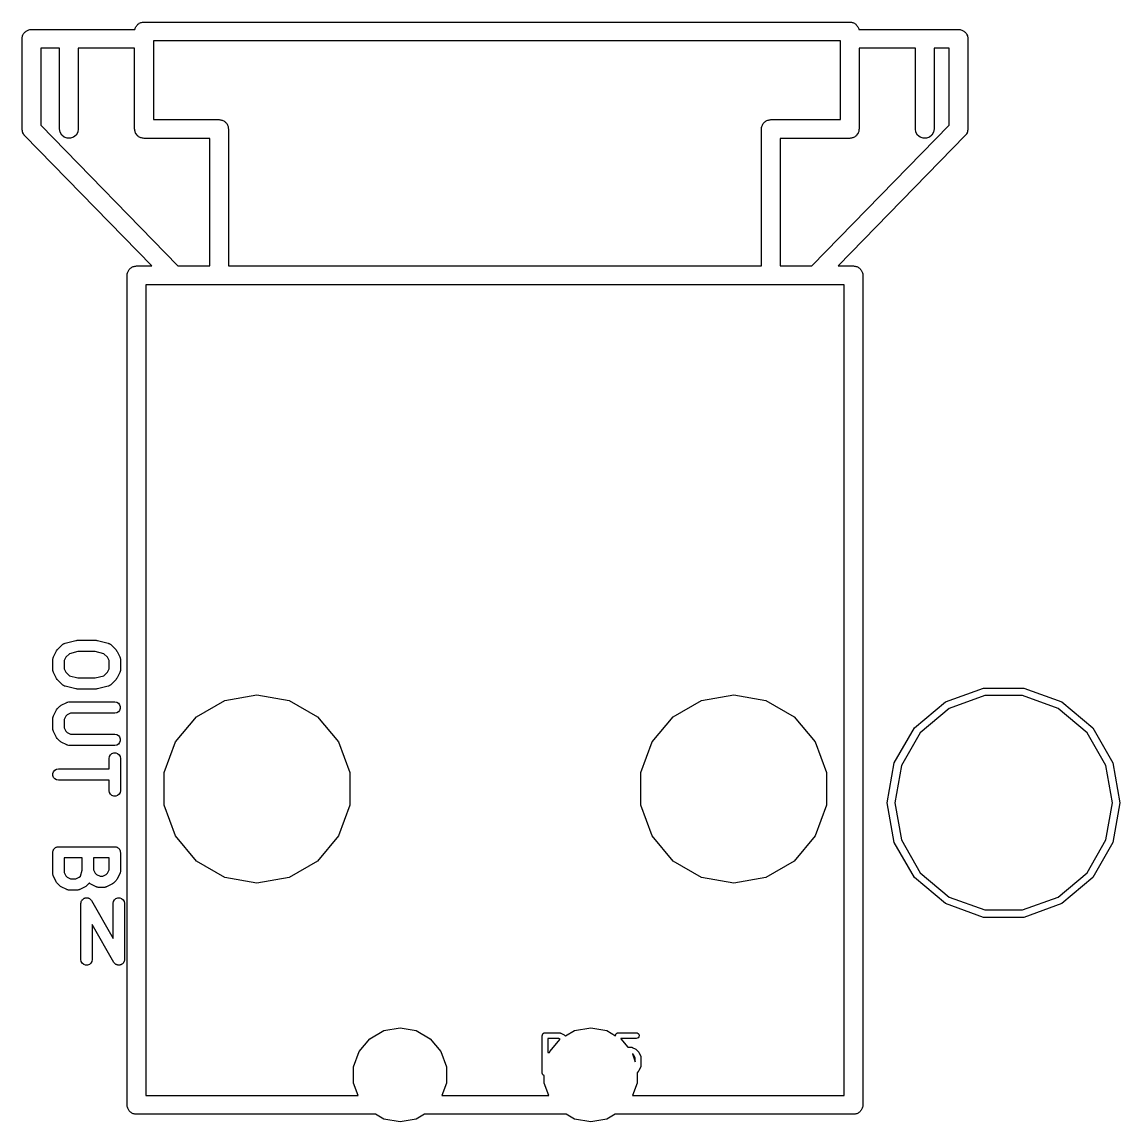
# Model space of a CAD drawing. Extents: x 0 to 76, y -93 to 16.
# Drawn here: x 46.85 to 76.1, y -13.5 to 15.8 of the extents above; entities that cross this region are included whole.
import ezdxf

# ---------------------------------------------------------------- set-up
doc = ezdxf.new("R2010")
doc.units = 0
doc.header["$MEASUREMENT"] = 0
doc.layers.add('BLACK', color=7, linetype='CONTINUOUS')

msp = doc.modelspace()

# ---------------------------------------------------------------- linework, layer by layer
at = {"layer": 'Black'}
for p, q in [((46.9252, 15.5248), (46.9393, 15.5415)), ((46.9393, 15.5415), (46.9582, 15.5524)), ((46.9582, 15.5524), (46.975, 15.5665)), ((46.975, 15.5665), (46.9956, 15.574)), ((46.9956, 15.574), (47.0145, 15.5849)), ((47.0145, 15.5849), (47.036, 15.5887)), ((47.036, 15.5887), (47.0566, 15.5962)), ((47.0566, 15.5962), (47.0785, 15.5962)), ((47.0785, 15.5962), (47.1, 15.6)), ((47.1, 15.6), (49.8562, 15.6)), ((49.8562, 15.6), (49.8613, 15.614)), ((49.8613, 15.614), (49.8651, 15.6355)), ((49.8651, 15.6355), (49.876, 15.6544)), ((49.876, 15.6544), (49.8835, 15.675)), ((49.8835, 15.675), (49.8976, 15.6918)), ((49.8976, 15.6918), (49.9085, 15.7107)), ((49.9085, 15.7107), (49.9252, 15.7248)), ((49.9252, 15.7248), (49.9393, 15.7415)), ((49.9393, 15.7415), (49.9582, 15.7524)), ((49.9582, 15.7524), (49.975, 15.7665)), ((49.975, 15.7665), (49.9956, 15.774)), ((49.9956, 15.774), (50.0145, 15.7849)), ((50.0145, 15.7849), (50.036, 15.7887)), ((50.036, 15.7887), (50.0566, 15.7962)), ((50.0566, 15.7962), (50.0785, 15.7962)), ((50.0785, 15.7962), (50.1, 15.8)), ((50.1, 15.8), (68.9, 15.8)), ((68.9, 15.8), (68.9215, 15.7962)), ((68.9215, 15.7962), (68.9434, 15.7962)), ((68.9434, 15.7962), (68.964, 15.7887)), ((68.964, 15.7887), (68.9855, 15.7849)), ((68.9855, 15.7849), (69.0044, 15.774)), ((69.0044, 15.774), (69.025, 15.7665)), ((69.025, 15.7665), (69.0418, 15.7524)), ((69.0418, 15.7524), (69.0607, 15.7415)), ((69.0607, 15.7415), (69.0748, 15.7248)), ((69.0748, 15.7248), (69.0915, 15.7107)), ((69.0915, 15.7107), (69.1024, 15.6918)), ((69.1024, 15.6918), (69.1165, 15.675)), ((69.1165, 15.675), (69.124, 15.6544)), ((69.124, 15.6544), (69.1349, 15.6355)), ((69.1349, 15.6355), (69.1387, 15.614)), ((69.1387, 15.614), (69.1438, 15.6)), ((69.1438, 15.6), (71.8, 15.6)), ((71.8, 15.6), (71.8215, 15.5962)), ((71.8215, 15.5962), (71.8434, 15.5962)), ((71.8434, 15.5962), (71.864, 15.5887)), ((71.864, 15.5887), (71.8855, 15.5849)), ((71.8855, 15.5849), (71.9044, 15.574)), ((71.9044, 15.574), (71.925, 15.5665)), ((71.925, 15.5665), (71.9418, 15.5524)), ((71.9418, 15.5524), (71.9607, 15.5415)), ((71.9607, 15.5415), (71.9748, 15.5248)), ((46.85, 15.35), (46.8538, 15.3715)), ((46.85, 12.95), (46.85, 15.35)), ((46.8538, 15.3934), (46.8613, 15.414)), ((46.8538, 15.3715), (46.8538, 15.3934)), ((46.8613, 15.414), (46.8651, 15.4355)), ((46.8651, 15.4355), (46.876, 15.4544)), ((46.876, 15.4544), (46.8835, 15.475)), ((46.8835, 15.475), (46.8976, 15.4918)), ((46.8976, 15.4918), (46.9085, 15.5107)), ((46.9085, 15.5107), (46.9252, 15.5248)), ((50.35, 15.3), (50.35, 13.2)), ((68.65, 15.3), (50.35, 15.3)), ((68.65, 13.2), (68.65, 15.3)), ((71.9748, 15.5248), (71.9915, 15.5107)), ((71.9915, 15.5107), (72.0024, 15.4918)), ((72.0024, 15.4918), (72.0165, 15.475)), ((72.0165, 15.475), (72.024, 15.4544)), ((72.024, 15.4544), (72.0349, 15.4355)), ((72.0349, 15.4355), (72.0387, 15.414)), ((72.0387, 15.414), (72.0462, 15.3934)), ((72.0462, 15.3934), (72.0462, 15.3715)), ((72.0462, 15.3715), (72.05, 15.35)), ((72.05, 15.35), (72.05, 12.95)), ((47.85, 15.1), (47.35, 15.1)), ((47.35, 15.1), (47.35, 13.0517)), ((47.85, 12.95), (47.85, 15.1)), ((48.35, 15.1), (48.35, 12.95)), ((49.85, 15.1), (48.35, 15.1)), ((49.85, 12.95), (49.85, 15.1)), ((70.65, 15.1), (69.15, 15.1)), ((69.15, 15.1), (69.15, 12.95)), ((70.65, 12.95), (70.65, 15.1)), ((71.15, 15.1), (71.15, 12.95)), ((71.55, 15.1), (71.15, 15.1)), ((71.55, 13.0517), (71.55, 15.1)), ((50.35, 13.2), (52.1, 13.2)), ((52.1, 13.2), (52.1215, 13.1962)), ((52.1215, 13.1962), (52.1434, 13.1962)), ((52.1434, 13.1962), (52.164, 13.1887)), ((52.164, 13.1887), (52.1855, 13.1849)), ((66.7145, 13.1849), (66.736, 13.1887)), ((66.736, 13.1887), (66.7566, 13.1962)), ((66.7566, 13.1962), (66.7785, 13.1962)), ((66.7785, 13.1962), (66.8, 13.2)), ((66.8, 13.2), (68.65, 13.2)), ((46.8516, 12.9408), (46.85, 12.95)), ((46.8507, 12.9314), (46.8516, 12.9408)), ((46.8591, 12.8982), (46.8507, 12.9314)), ((46.8651, 12.8645), (46.8591, 12.8982)), ((47.35, 13.0517), (51.0055, 9.3)), ((47.8651, 12.8645), (47.85, 12.95)), ((48.35, 12.95), (48.3349, 12.8645)), ((49.8538, 12.9285), (49.85, 12.95)), ((49.8538, 12.9066), (49.8538, 12.9285)), ((49.8613, 12.886), (49.8538, 12.9066)), ((52.1855, 13.1849), (52.2044, 13.174)), ((52.2044, 13.174), (52.225, 13.1665)), ((52.225, 13.1665), (52.2418, 13.1524)), ((52.2418, 13.1524), (52.2607, 13.1415)), ((52.2607, 13.1415), (52.2748, 13.1248)), ((52.2748, 13.1248), (52.2915, 13.1107)), ((52.2915, 13.1107), (52.3024, 13.0918)), ((52.3024, 13.0918), (52.3165, 13.075)), ((52.3165, 13.075), (52.324, 13.0544)), ((52.324, 13.0544), (52.3349, 13.0355)), ((52.3349, 13.0355), (52.3387, 13.014)), ((52.3387, 13.014), (52.3462, 12.9934)), ((52.3462, 12.9934), (52.3462, 12.9715)), ((52.3462, 12.9715), (52.35, 12.95)), ((52.35, 12.95), (52.35, 9.3)), ((66.55, 12.95), (66.5538, 12.9715)), ((66.55, 9.3), (66.55, 12.95)), ((66.5538, 12.9934), (66.5613, 13.014)), ((66.5538, 12.9715), (66.5538, 12.9934)), ((66.5613, 13.014), (66.5651, 13.0355)), ((66.5651, 13.0355), (66.576, 13.0544)), ((66.576, 13.0544), (66.5835, 13.075)), ((66.5835, 13.075), (66.5976, 13.0918)), ((66.5976, 13.0918), (66.6085, 13.1107)), ((66.6085, 13.1107), (66.6252, 13.1248)), ((66.6252, 13.1248), (66.6393, 13.1415)), ((66.6393, 13.1415), (66.6582, 13.1524)), ((66.6582, 13.1524), (66.675, 13.1665)), ((66.675, 13.1665), (66.6956, 13.174)), ((66.6956, 13.174), (66.7145, 13.1849)), ((67.8945, 9.3), (71.55, 13.0517)), ((69.1462, 12.9066), (69.1387, 12.886)), ((69.15, 12.95), (69.1462, 12.9285)), ((69.1462, 12.9285), (69.1462, 12.9066)), ((70.6651, 12.8645), (70.65, 12.95)), ((71.15, 12.95), (71.1349, 12.8645)), ((72.0409, 12.8982), (72.0349, 12.8645)), ((72.0493, 12.9314), (72.0409, 12.8982)), ((72.05, 12.95), (72.0484, 12.9408)), ((72.0484, 12.9408), (72.0493, 12.9314)), ((46.8698, 12.8564), (46.8651, 12.8645)), ((46.8721, 12.8473), (46.8698, 12.8564)), ((46.8914, 12.819), (46.8721, 12.8473)), ((46.9085, 12.7893), (46.8914, 12.819)), ((46.9157, 12.7833), (46.9085, 12.7893)), ((46.9209, 12.7755), (46.9157, 12.7833)), ((50.3074, 9.3), (46.9209, 12.7755)), ((47.9085, 12.7893), (47.8651, 12.8645)), ((47.975, 12.7335), (47.9085, 12.7893)), ((48.0566, 12.7038), (47.975, 12.7335)), ((48.1434, 12.7038), (48.0566, 12.7038)), ((48.225, 12.7335), (48.1434, 12.7038)), ((48.2915, 12.7893), (48.225, 12.7335)), ((48.3349, 12.8645), (48.2915, 12.7893)), ((49.8651, 12.8645), (49.8613, 12.886)), ((49.876, 12.8456), (49.8651, 12.8645)), ((49.8835, 12.825), (49.876, 12.8456)), ((49.8976, 12.8082), (49.8835, 12.825)), ((49.9085, 12.7893), (49.8976, 12.8082)), ((49.9252, 12.7752), (49.9085, 12.7893)), ((49.9393, 12.7585), (49.9252, 12.7752)), ((49.9582, 12.7476), (49.9393, 12.7585)), ((49.975, 12.7335), (49.9582, 12.7476)), ((49.9956, 12.726), (49.975, 12.7335)), ((50.0145, 12.7151), (49.9956, 12.726)), ((50.036, 12.7113), (50.0145, 12.7151)), ((50.0566, 12.7038), (50.036, 12.7113)), ((50.0785, 12.7038), (50.0566, 12.7038)), ((50.1, 12.7), (50.0785, 12.7038)), ((51.85, 12.7), (50.1, 12.7)), ((51.85, 9.3), (51.85, 12.7)), ((68.9, 12.7), (67.05, 12.7)), ((67.05, 12.7), (67.05, 9.3)), ((71.9791, 12.7755), (68.5926, 9.3)), ((68.9215, 12.7038), (68.9, 12.7)), ((68.9434, 12.7038), (68.9215, 12.7038)), ((68.964, 12.7113), (68.9434, 12.7038)), ((68.9855, 12.7151), (68.964, 12.7113)), ((69.0044, 12.726), (68.9855, 12.7151)), ((69.025, 12.7335), (69.0044, 12.726)), ((69.0418, 12.7476), (69.025, 12.7335)), ((69.0607, 12.7585), (69.0418, 12.7476)), ((69.0748, 12.7752), (69.0607, 12.7585)), ((69.0915, 12.7893), (69.0748, 12.7752)), ((69.1024, 12.8082), (69.0915, 12.7893)), ((69.1165, 12.825), (69.1024, 12.8082)), ((69.124, 12.8456), (69.1165, 12.825)), ((69.1349, 12.8645), (69.124, 12.8456)), ((69.1387, 12.886), (69.1349, 12.8645)), ((70.7085, 12.7893), (70.6651, 12.8645)), ((70.775, 12.7335), (70.7085, 12.7893)), ((70.8566, 12.7038), (70.775, 12.7335)), ((70.9434, 12.7038), (70.8566, 12.7038)), ((71.025, 12.7335), (70.9434, 12.7038)), ((71.0915, 12.7893), (71.025, 12.7335)), ((71.1349, 12.8645), (71.0915, 12.7893)), ((71.9843, 12.7833), (71.9791, 12.7755)), ((71.9915, 12.7893), (71.9843, 12.7833)), ((72.0086, 12.819), (71.9915, 12.7893)), ((72.0279, 12.8473), (72.0086, 12.819)), ((72.0302, 12.8564), (72.0279, 12.8473)), ((72.0349, 12.8645), (72.0302, 12.8564)), ((49.6538, 9.09341), (49.6613, 9.11397)), ((49.6538, 9.07154), (49.6538, 9.09341)), ((49.6613, 9.11397), (49.6651, 9.13551)), ((49.6651, 9.13551), (49.676, 9.15445)), ((49.676, 9.15445), (49.6835, 9.175)), ((49.6835, 9.175), (49.6976, 9.19175)), ((49.6976, 9.19175), (49.7085, 9.2107)), ((49.7085, 9.2107), (49.7252, 9.22476)), ((49.7252, 9.22476), (49.7393, 9.24151)), ((49.7393, 9.24151), (49.7582, 9.25245)), ((49.7582, 9.25245), (49.775, 9.26651)), ((49.775, 9.26651), (49.7956, 9.27399)), ((49.7956, 9.27399), (49.8145, 9.28492)), ((49.8145, 9.28492), (49.836, 9.28872)), ((49.836, 9.28872), (49.8566, 9.2962)), ((49.8566, 9.2962), (49.8785, 9.2962)), ((49.8785, 9.2962), (49.9, 9.3)), ((49.9, 9.3), (50.3074, 9.3)), ((51.0055, 9.3), (51.85, 9.3)), ((52.35, 9.3), (66.55, 9.3)), ((67.05, 9.3), (67.8945, 9.3)), ((68.5926, 9.3), (69, 9.3)), ((69, 9.3), (69.0215, 9.2962)), ((69.0215, 9.2962), (69.0434, 9.2962)), ((69.0434, 9.2962), (69.064, 9.28872)), ((69.064, 9.28872), (69.0855, 9.28492)), ((69.0855, 9.28492), (69.1044, 9.27399)), ((69.1044, 9.27399), (69.125, 9.26651)), ((69.125, 9.26651), (69.1418, 9.25245)), ((69.1418, 9.25245), (69.1607, 9.24151)), ((69.1607, 9.24151), (69.1748, 9.22476)), ((69.1748, 9.22476), (69.1915, 9.2107)), ((69.1915, 9.2107), (69.2024, 9.19175)), ((69.2024, 9.19175), (69.2165, 9.175)), ((69.2165, 9.175), (69.224, 9.15445)), ((69.224, 9.15445), (69.2349, 9.13551)), ((69.2349, 9.13551), (69.2387, 9.11397)), ((69.2387, 9.11397), (69.2462, 9.09341)), ((69.2462, 9.09341), (69.2462, 9.07154)), ((49.65, 9.05), (49.6538, 9.07154)), ((49.65, -13.05), (49.65, 9.05)), ((50.15, 8.8), (50.15, -12.8)), ((68.75, 8.8), (50.15, 8.8)), ((68.75, -12.8), (68.75, 8.8)), ((69.2462, 9.07154), (69.25, 9.05)), ((69.25, 9.05), (69.25, -13.05)), ((47.7868, -0.92965), (47.9296, -0.78679)), ((47.9296, -0.78679), (47.9414, -0.77855)), ((47.9414, -0.77855), (47.9518, -0.76855)), ((47.9518, -0.76855), (47.9626, -0.76372)), ((47.9626, -0.76372), (47.9723, -0.75691)), ((47.9723, -0.75691), (47.9862, -0.75319)), ((47.9862, -0.75319), (47.9993, -0.74734)), ((47.9993, -0.74734), (48.285, -0.67591)), ((48.285, -0.67591), (48.3034, -0.67461)), ((48.3034, -0.67461), (48.3214, -0.67143)), ((48.3214, -0.67143), (48.8214, -0.67143)), ((48.8214, -0.67143), (48.8395, -0.67461)), ((48.8395, -0.67461), (48.8578, -0.67591)), ((48.8578, -0.67591), (49.1435, -0.74734)), ((49.1435, -0.74734), (49.1566, -0.75319)), ((49.1566, -0.75319), (49.1705, -0.75691)), ((49.1705, -0.75691), (49.1803, -0.76372)), ((49.1803, -0.76372), (49.1911, -0.76855)), ((49.1911, -0.76855), (49.2014, -0.77855)), ((49.2014, -0.77855), (49.2132, -0.78679)), ((49.2132, -0.78679), (49.3561, -0.92965)), ((47.6714, -1.17857), (47.6729, -1.17006)), ((47.6724, -1.16142), (47.6774, -1.14457)), ((47.6729, -1.17006), (47.6724, -1.16142)), ((47.6774, -1.14457), (47.6805, -1.12727)), ((47.6805, -1.12727), (47.6848, -1.11978)), ((47.6848, -1.11978), (47.6873, -1.11149)), ((47.6873, -1.11149), (47.7587, -0.96863)), ((47.7587, -0.96863), (47.773, -0.94933)), ((47.773, -0.94933), (47.7868, -0.92965)), ((48.0161, -1.12457), (47.9714, -1.21398)), ((48.1124, -1.0283), (48.0161, -1.12457)), ((48.3399, -0.97143), (48.1124, -1.0283)), ((48.803, -0.97143), (48.3399, -0.97143)), ((49.0305, -1.0283), (48.803, -0.97143)), ((49.1267, -1.12457), (49.0305, -1.0283)), ((49.1714, -1.21398), (49.1267, -1.12457)), ((49.3561, -0.92965), (49.3698, -0.94933)), ((49.3698, -0.94933), (49.3842, -0.96863)), ((49.3842, -0.96863), (49.4556, -1.11149)), ((49.4556, -1.11149), (49.4581, -1.11978)), ((49.4581, -1.11978), (49.4624, -1.12727)), ((49.4624, -1.12727), (49.4654, -1.14458)), ((49.4654, -1.14458), (49.4704, -1.16142)), ((49.4704, -1.16142), (49.4699, -1.17005)), ((49.4699, -1.17005), (49.4714, -1.17857)), ((47.6714, -1.46428), (47.6714, -1.17857)), ((47.6729, -1.4728), (47.6714, -1.46428)), ((47.9714, -1.21398), (47.9714, -1.42888)), ((47.9714, -1.42888), (48.0161, -1.51829)), ((49.1267, -1.51829), (49.1714, -1.42887)), ((49.1714, -1.42887), (49.1714, -1.21398)), ((49.4714, -1.46428), (49.4699, -1.4728)), ((49.4714, -1.17857), (49.4714, -1.46428)), ((47.6724, -1.48143), (47.6729, -1.4728)), ((47.6774, -1.49828), (47.6724, -1.48143)), ((47.6805, -1.51559), (47.6774, -1.49828)), ((47.6848, -1.52308), (47.6805, -1.51559)), ((47.6873, -1.53137), (47.6848, -1.52308)), ((47.7587, -1.67422), (47.6873, -1.53137)), ((47.773, -1.69353), (47.7587, -1.67422)), ((47.7868, -1.71321), (47.773, -1.69353)), ((47.9296, -1.85607), (47.7868, -1.71321)), ((48.0161, -1.51829), (48.1124, -1.61456)), ((48.1124, -1.61456), (48.3399, -1.67143)), ((48.3399, -1.67143), (48.803, -1.67143)), ((48.803, -1.67143), (49.0305, -1.61456)), ((49.0305, -1.61456), (49.1267, -1.51829)), ((49.3561, -1.71321), (49.2132, -1.85607)), ((49.3698, -1.69353), (49.3561, -1.71321)), ((49.3842, -1.67422), (49.3698, -1.69353)), ((49.4556, -1.53137), (49.3842, -1.67422)), ((49.4581, -1.52308), (49.4556, -1.53137)), ((49.4624, -1.51559), (49.4581, -1.52308)), ((49.4654, -1.49828), (49.4624, -1.51559)), ((49.4704, -1.48143), (49.4654, -1.49828)), ((49.4699, -1.4728), (49.4704, -1.48143)), ((47.9414, -1.86431), (47.9296, -1.85607)), ((47.9518, -1.8743), (47.9414, -1.86431)), ((47.9626, -1.87914), (47.9518, -1.8743)), ((47.9723, -1.88595), (47.9626, -1.87914)), ((47.9862, -1.88967), (47.9723, -1.88595)), ((47.9993, -1.89552), (47.9862, -1.88967)), ((48.285, -1.96695), (47.9993, -1.89552)), ((48.3034, -1.96824), (48.285, -1.96695)), ((48.3214, -1.97143), (48.3034, -1.96824)), ((48.8214, -1.97143), (48.3214, -1.97143)), ((48.8395, -1.96824), (48.8214, -1.97143)), ((48.8578, -1.96695), (48.8395, -1.96824)), ((49.1435, -1.89552), (48.8578, -1.96695)), ((49.1566, -1.88967), (49.1435, -1.89552)), ((49.1705, -1.88595), (49.1566, -1.88967)), ((49.1803, -1.87914), (49.1705, -1.88595)), ((49.1911, -1.8743), (49.1803, -1.87914)), ((49.2014, -1.86431), (49.1911, -1.8743)), ((49.2132, -1.85607), (49.2014, -1.86431)), ((71.45, -2.31532), (72.4617, -1.9471)), ((72.4617, -1.9471), (73.5383, -1.9471)), ((73.5383, -1.9471), (74.55, -2.31532)), ((47.8972, -2.40155), (48.0401, -2.33012)), ((48.0401, -2.33012), (48.0483, -2.32766)), ((48.0483, -2.32766), (48.0558, -2.32333)), ((48.0558, -2.32333), (48.0731, -2.32028)), ((48.0731, -2.32028), (48.09, -2.31527)), ((48.09, -2.31527), (48.0986, -2.31579)), ((48.0986, -2.31579), (48.1071, -2.31429)), ((48.1071, -2.31429), (49.3214, -2.31429)), ((49.3214, -2.31429), (49.3727, -2.32333)), ((49.3727, -2.32333), (49.4178, -2.34938)), ((51.4969, -2.70757), (52.2517, -2.27179)), ((52.2517, -2.27179), (53.11, -2.12045)), ((53.11, -2.12045), (53.9683, -2.27179)), ((53.9683, -2.27179), (54.7231, -2.70757)), ((64.1969, -2.70757), (64.9517, -2.27179)), ((64.9517, -2.27179), (65.81, -2.12045)), ((65.81, -2.12045), (66.6683, -2.27179)), ((66.6683, -2.27179), (67.4231, -2.70757)), ((70.6253, -3.00736), (71.45, -2.31532)), ((72.4964, -2.14406), (71.55, -2.48853)), ((73.5036, -2.14406), (72.4964, -2.14406)), ((74.45, -2.48853), (73.5036, -2.14406)), ((74.55, -2.31532), (75.3747, -3.00736)), ((47.6873, -2.68292), (47.7587, -2.54006)), ((47.7587, -2.54006), (47.773, -2.52076)), ((47.773, -2.52076), (47.7868, -2.50108)), ((47.7868, -2.50108), (47.8582, -2.42965)), ((47.8582, -2.42965), (47.8779, -2.41587)), ((47.8779, -2.41587), (47.8972, -2.40155)), ((48.1426, -2.61429), (48.0531, -2.65899)), ((49.3214, -2.61429), (48.1426, -2.61429)), ((49.3727, -2.60524), (49.3214, -2.61429)), ((49.4178, -2.57919), (49.3727, -2.60524)), ((49.4178, -2.34938), (49.4513, -2.38929)), ((49.4513, -2.53929), (49.4178, -2.57919)), ((49.4513, -2.38929), (49.4691, -2.43824)), ((49.4691, -2.49033), (49.4513, -2.53929)), ((49.4691, -2.43824), (49.4691, -2.49033)), ((71.55, -2.48853), (70.7785, -3.13592)), ((75.2215, -3.13592), (74.45, -2.48853)), ((47.6714, -2.75), (47.6729, -2.74148)), ((47.6714, -3.03571), (47.6714, -2.75)), ((47.6724, -2.73285), (47.6774, -2.716)), ((47.6729, -2.74148), (47.6724, -2.73285)), ((47.6774, -2.716), (47.6805, -2.6987)), ((47.6805, -2.6987), (47.6848, -2.69121)), ((47.6848, -2.69121), (47.6873, -2.68292)), ((48.0161, -2.696), (47.9714, -2.78541)), ((47.9714, -2.78541), (47.9714, -3.0003)), ((48.0531, -2.65899), (48.0161, -2.696)), ((50.9367, -3.37522), (51.4969, -2.70757)), ((54.7231, -2.70757), (55.2833, -3.37522)), ((63.6367, -3.37522), (64.1969, -2.70757)), ((67.4231, -2.70757), (67.9833, -3.37522)), ((47.6729, -3.04423), (47.6714, -3.03571)), ((47.6724, -3.05286), (47.6729, -3.04423)), ((47.6774, -3.06971), (47.6724, -3.05286)), ((47.6805, -3.08702), (47.6774, -3.06971)), ((47.6848, -3.09451), (47.6805, -3.08702)), ((47.6873, -3.10279), (47.6848, -3.09451)), ((47.7587, -3.24565), (47.6873, -3.10279)), ((47.9714, -3.0003), (48.0161, -3.08972)), ((48.0161, -3.08972), (48.0531, -3.12672)), ((48.0531, -3.12672), (48.1426, -3.17143)), ((48.1426, -3.17143), (49.3214, -3.17143)), ((49.3214, -3.17143), (49.3727, -3.18047)), ((49.3727, -3.18047), (49.4178, -3.20652)), ((49.4178, -3.20652), (49.4513, -3.24643)), ((70.087, -3.93974), (70.6253, -3.00736)), ((70.7785, -3.13592), (70.2749, -4.00814)), ((75.7251, -4.00814), (75.2215, -3.13592)), ((75.3747, -3.00736), (75.913, -3.93974)), ((47.773, -3.26495), (47.7587, -3.24565)), ((47.7868, -3.28464), (47.773, -3.26495)), ((47.8582, -3.35607), (47.7868, -3.28464)), ((47.8779, -3.36986), (47.8582, -3.35607)), ((47.8972, -3.38416), (47.8779, -3.36986)), ((48.0401, -3.45559), (47.8972, -3.38416)), ((48.0483, -3.45806), (48.0401, -3.45559)), ((48.0558, -3.46238), (48.0483, -3.45806)), ((48.0731, -3.46543), (48.0558, -3.46238)), ((48.09, -3.47044), (48.0731, -3.46543)), ((48.0986, -3.46993), (48.09, -3.47044)), ((48.1071, -3.47143), (48.0986, -3.46993)), ((49.3214, -3.47143), (48.1071, -3.47143)), ((49.3727, -3.46238), (49.3214, -3.47143)), ((49.4178, -3.43634), (49.3727, -3.46238)), ((49.4513, -3.39643), (49.4178, -3.43634)), ((49.4513, -3.24643), (49.4691, -3.29538)), ((49.4691, -3.34748), (49.4513, -3.39643)), ((49.4691, -3.29538), (49.4691, -3.34748)), ((50.6386, -4.19422), (50.9367, -3.37522)), ((55.2833, -3.37522), (55.5814, -4.19422)), ((63.3386, -4.19422), (63.6367, -3.37522)), ((67.9833, -3.37522), (68.2814, -4.19422)), ((49.1714, -3.82143), (49.1805, -3.77013)), ((49.1805, -3.77013), (49.2065, -3.72501)), ((49.2065, -3.72501), (49.2464, -3.69152)), ((49.2464, -3.69152), (49.2954, -3.67371)), ((49.2954, -3.67371), (49.3475, -3.67371)), ((49.3475, -3.67371), (49.3964, -3.69152)), ((49.3964, -3.69152), (49.4363, -3.72501)), ((49.4363, -3.72501), (49.4624, -3.77013)), ((49.4624, -3.77013), (49.4714, -3.82143)), ((47.7701, -4.10905), (47.8214, -4.1)), ((47.8214, -4.1), (49.1714, -4.1)), ((49.1714, -4.1), (49.1714, -3.82143)), ((49.4714, -3.82143), (49.4714, -4.67857)), ((69.9, -5), (70.087, -3.93974)), ((70.2749, -4.00814), (70.1, -5)), ((75.9, -5), (75.7251, -4.00814)), ((75.913, -3.93974), (76.1, -5)), ((47.6737, -4.22395), (47.6915, -4.175)), ((47.6737, -4.27605), (47.6737, -4.22395)), ((47.6915, -4.325), (47.6737, -4.27605)), ((47.6915, -4.175), (47.725, -4.13509)), ((47.725, -4.36491), (47.6915, -4.325)), ((47.725, -4.13509), (47.7701, -4.10905)), ((47.7701, -4.39095), (47.725, -4.36491)), ((47.8214, -4.4), (47.7701, -4.39095)), ((50.6386, -5.06578), (50.6386, -4.19422)), ((55.5814, -4.19422), (55.5814, -5.06578)), ((63.3386, -5.06578), (63.3386, -4.19422)), ((68.2814, -4.19422), (68.2814, -5.06578)), ((49.1714, -4.4), (47.8214, -4.4)), ((49.1714, -4.67857), (49.1714, -4.4)), ((49.1805, -4.72987), (49.1714, -4.67857)), ((49.4714, -4.67857), (49.4624, -4.72987)), ((49.2065, -4.77499), (49.1805, -4.72987)), ((49.2464, -4.80848), (49.2065, -4.77499)), ((49.2954, -4.82629), (49.2464, -4.80848)), ((49.3475, -4.82629), (49.2954, -4.82629)), ((49.3964, -4.80848), (49.3475, -4.82629)), ((49.4363, -4.77499), (49.3964, -4.80848)), ((49.4624, -4.72987), (49.4363, -4.77499)), ((50.9367, -5.88477), (50.6386, -5.06578)), ((55.5814, -5.06578), (55.2833, -5.88477)), ((63.6367, -5.88477), (63.3386, -5.06578)), ((68.2814, -5.06578), (67.9833, -5.88477)), ((70.087, -6.06026), (69.9, -5)), ((70.1, -5), (70.2749, -5.99186)), ((75.7251, -5.99186), (75.9, -5)), ((76.1, -5), (75.913, -6.06026)), ((51.4969, -6.55243), (50.9367, -5.88477)), ((55.2833, -5.88477), (54.7231, -6.55243)), ((64.1969, -6.55243), (63.6367, -5.88477)), ((67.9833, -5.88477), (67.4231, -6.55243)), ((70.6253, -6.99264), (70.087, -6.06026)), ((70.2749, -5.99186), (70.7785, -6.86408)), ((75.2215, -6.86408), (75.7251, -5.99186)), ((75.913, -6.06026), (75.3747, -6.99264)), ((47.6714, -6.32143), (47.6737, -6.3085)), ((47.6714, -6.89286), (47.6714, -6.32143)), ((47.6737, -6.29538), (47.6782, -6.28305)), ((47.6737, -6.3085), (47.6737, -6.29538)), ((47.6782, -6.28305), (47.6805, -6.27013)), ((47.6805, -6.27013), (47.687, -6.25876)), ((47.687, -6.25876), (47.6915, -6.24643)), ((47.6915, -6.24643), (47.7, -6.23638)), ((47.7, -6.23638), (47.7065, -6.22501)), ((47.7065, -6.22501), (47.7166, -6.21657)), ((47.7166, -6.21657), (47.725, -6.20652)), ((47.725, -6.20652), (47.7364, -6.19996)), ((47.7364, -6.19996), (47.7464, -6.19152)), ((47.7464, -6.19152), (47.7588, -6.18704)), ((47.7588, -6.18704), (47.7701, -6.18047)), ((47.7701, -6.18047), (47.7831, -6.1782)), ((47.7831, -6.1782), (47.7954, -6.17371)), ((47.7954, -6.17371), (47.8085, -6.17371)), ((47.8085, -6.17371), (47.8214, -6.17143)), ((47.8214, -6.17143), (49.3214, -6.17143)), ((49.3214, -6.17143), (49.3344, -6.17371)), ((49.3344, -6.17371), (49.3475, -6.17371)), ((49.3475, -6.17371), (49.3598, -6.1782)), ((49.3598, -6.1782), (49.3727, -6.18047)), ((49.3727, -6.18047), (49.3841, -6.18704)), ((49.3841, -6.18704), (49.3964, -6.19152)), ((49.3964, -6.19152), (49.4065, -6.19996)), ((49.4065, -6.19996), (49.4178, -6.20652)), ((49.4178, -6.20652), (49.4263, -6.21657)), ((49.4263, -6.21657), (49.4363, -6.22501)), ((49.4363, -6.22501), (49.4429, -6.23638)), ((49.4429, -6.23638), (49.4513, -6.24643)), ((49.4513, -6.24643), (49.4558, -6.25876)), ((49.4558, -6.25876), (49.4624, -6.27013)), ((49.4624, -6.27013), (49.4647, -6.28305)), ((49.4647, -6.28305), (49.4691, -6.29538)), ((49.4691, -6.29538), (49.4691, -6.3085)), ((49.4691, -6.3085), (49.4714, -6.32143)), ((49.4714, -6.32143), (49.4714, -6.82143)), ((47.9714, -6.47143), (47.9714, -6.85745)), ((48.4571, -6.47143), (47.9714, -6.47143)), ((48.4571, -6.79709), (48.4571, -6.47143)), ((48.7571, -6.47143), (48.7571, -6.78602)), ((49.1714, -6.47143), (48.7571, -6.47143)), ((49.1714, -6.78602), (49.1714, -6.47143)), ((52.2517, -6.98821), (51.4969, -6.55243)), ((54.7231, -6.55243), (53.9683, -6.98821)), ((64.9517, -6.98821), (64.1969, -6.55243)), ((67.4231, -6.55243), (66.6683, -6.98821)), ((47.6729, -6.90137), (47.6714, -6.89286)), ((47.6724, -6.91001), (47.6729, -6.90137)), ((47.6774, -6.92685), (47.6724, -6.91001)), ((47.6805, -6.94416), (47.6774, -6.92685)), ((47.6848, -6.95165), (47.6805, -6.94416)), ((47.6873, -6.95994), (47.6848, -6.95165)), ((47.7587, -7.1028), (47.6873, -6.95994)), ((47.9714, -6.85745), (48.0161, -6.94686)), ((48.0161, -6.94686), (48.0531, -6.98386)), ((48.0531, -6.98386), (48.1426, -7.02857)), ((48.1426, -7.02857), (48.286, -7.02857)), ((48.286, -7.02857), (48.3754, -6.98386)), ((48.3754, -6.98386), (48.4046, -6.95469)), ((48.4046, -6.95469), (48.4571, -6.79709)), ((48.7571, -6.78602), (48.8018, -6.87543)), ((48.8018, -6.87543), (48.8389, -6.91244)), ((48.8389, -6.91244), (48.9283, -6.95714)), ((48.9283, -6.95714), (49.0003, -6.95714)), ((49.0003, -6.95714), (49.0897, -6.91244)), ((49.0897, -6.91244), (49.1267, -6.87543)), ((49.1267, -6.87543), (49.1714, -6.78602)), ((49.3842, -7.03137), (49.3698, -7.05067)), ((49.4556, -6.88851), (49.3842, -7.03137)), ((49.4581, -6.88022), (49.4556, -6.88851)), ((49.4624, -6.87273), (49.4581, -6.88022)), ((49.4654, -6.85542), (49.4624, -6.87273)), ((49.4704, -6.83858), (49.4654, -6.85542)), ((49.4714, -6.82143), (49.4699, -6.82995)), ((49.4699, -6.82995), (49.4704, -6.83858)), ((53.11, -7.13955), (52.2517, -6.98821)), ((53.9683, -6.98821), (53.11, -7.13955)), ((65.81, -7.13955), (64.9517, -6.98821)), ((66.6683, -6.98821), (65.81, -7.13955)), ((71.45, -7.68468), (70.6253, -6.99264)), ((70.7785, -6.86408), (71.55, -7.51147)), ((74.45, -7.51147), (75.2215, -6.86408)), ((75.3747, -6.99264), (74.55, -7.68468)), ((47.773, -7.12209), (47.7587, -7.1028)), ((47.7868, -7.14178), (47.773, -7.12209)), ((47.8582, -7.21321), (47.7868, -7.14178)), ((47.8779, -7.227), (47.8582, -7.21321)), ((47.8972, -7.24131), (47.8779, -7.227)), ((48.0401, -7.31274), (47.8972, -7.24131)), ((48.0483, -7.3152), (48.0401, -7.31274)), ((48.0558, -7.31953), (48.0483, -7.3152)), ((48.0731, -7.32258), (48.0558, -7.31953)), ((48.09, -7.32759), (48.0731, -7.32258)), ((48.3554, -7.32258), (48.3386, -7.32759)), ((48.3727, -7.31953), (48.3554, -7.32258)), ((48.3802, -7.3152), (48.3727, -7.31953)), ((48.3885, -7.31274), (48.3802, -7.3152)), ((48.5314, -7.24131), (48.3885, -7.31274)), ((48.5507, -7.227), (48.5314, -7.24131)), ((48.5704, -7.21321), (48.5507, -7.227)), ((48.6418, -7.14178), (48.5704, -7.21321)), ((48.6427, -7.14051), (48.6418, -7.14178)), ((48.6439, -7.14178), (48.6427, -7.14051)), ((48.6636, -7.15556), (48.6439, -7.14178)), ((48.6829, -7.16988), (48.6636, -7.15556)), ((48.8258, -7.24131), (48.6829, -7.16988)), ((48.8341, -7.24377), (48.8258, -7.24131)), ((48.8416, -7.2481), (48.8341, -7.24377)), ((48.8589, -7.25115), (48.8416, -7.2481)), ((48.8757, -7.25616), (48.8589, -7.25115)), ((48.8843, -7.25564), (48.8757, -7.25616)), ((48.8929, -7.25714), (48.8843, -7.25564)), ((49.0357, -7.25714), (48.8929, -7.25714)), ((49.0442, -7.25564), (49.0357, -7.25714)), ((49.0529, -7.25616), (49.0442, -7.25564)), ((49.0697, -7.25115), (49.0529, -7.25616)), ((49.087, -7.2481), (49.0697, -7.25115)), ((49.0945, -7.24377), (49.087, -7.2481)), ((49.1028, -7.24131), (49.0945, -7.24377)), ((49.2457, -7.16988), (49.1028, -7.24131)), ((49.265, -7.15556), (49.2457, -7.16988)), ((49.2846, -7.14178), (49.265, -7.15556)), ((49.3561, -7.07035), (49.2846, -7.14178)), ((49.3698, -7.05067), (49.3561, -7.07035)), ((48.0986, -7.32707), (48.09, -7.32759)), ((48.1071, -7.32857), (48.0986, -7.32707)), ((48.3214, -7.32857), (48.1071, -7.32857)), ((48.3299, -7.32707), (48.3214, -7.32857)), ((48.3386, -7.32759), (48.3299, -7.32707)), ((48.4305, -7.62727), (48.4372, -7.61562)), ((48.4372, -7.61562), (48.4419, -7.60299)), ((48.4419, -7.60299), (48.4501, -7.59323)), ((48.4501, -7.59323), (48.4565, -7.58215)), ((48.4565, -7.58215), (48.4668, -7.5735)), ((48.4668, -7.5735), (48.4755, -7.56324)), ((48.4755, -7.56324), (48.4866, -7.55689)), ((48.4866, -7.55689), (48.4964, -7.54867)), ((48.4964, -7.54867), (48.5091, -7.54406)), ((48.5091, -7.54406), (48.5208, -7.53739)), ((48.5208, -7.53739), (48.5334, -7.53522)), ((48.5334, -7.53522), (48.5454, -7.53085)), ((48.5454, -7.53085), (48.5588, -7.53085)), ((48.5588, -7.53085), (48.5721, -7.52857)), ((48.5721, -7.52857), (48.5847, -7.53085)), ((48.5847, -7.53085), (48.5975, -7.53085)), ((48.5975, -7.53085), (48.6101, -7.53545)), ((48.6101, -7.53545), (48.6234, -7.53785)), ((48.6234, -7.53785), (48.6344, -7.54429)), ((48.6344, -7.54429), (48.6464, -7.54867)), ((48.6464, -7.54867), (48.6567, -7.55732)), ((48.6567, -7.55732), (48.6684, -7.5641)), ((48.6684, -7.5641), (48.6765, -7.57393)), ((48.6765, -7.57393), (48.6863, -7.58215)), ((48.6863, -7.58215), (48.6931, -7.59381)), ((48.6931, -7.59381), (48.7017, -7.60415)), ((48.7017, -7.60415), (49.2786, -8.61374)), ((49.2876, -7.62727), (49.3137, -7.58215)), ((49.3137, -7.58215), (49.3536, -7.54867)), ((49.3536, -7.54867), (49.4025, -7.53085)), ((49.4025, -7.53085), (49.4546, -7.53085)), ((49.4546, -7.53085), (49.5036, -7.54867)), ((49.5036, -7.54867), (49.5435, -7.58215)), ((49.5435, -7.58215), (49.5695, -7.62727)), ((71.55, -7.51147), (72.4964, -7.85594)), ((73.5036, -7.85594), (74.45, -7.51147)), ((48.4214, -7.67857), (48.4238, -7.66532)), ((48.4214, -9.17857), (48.4214, -7.67857)), ((48.4238, -7.65187), (48.4283, -7.63986)), ((48.4238, -7.66532), (48.4238, -7.65187)), ((48.4283, -7.63986), (48.4305, -7.62727)), ((49.2786, -7.67857), (49.2876, -7.62727)), ((49.2786, -8.61374), (49.2786, -7.67857)), ((49.5695, -7.62727), (49.5786, -7.67857)), ((49.5786, -7.67857), (49.5786, -9.17857)), ((72.4617, -8.0529), (71.45, -7.68468)), ((72.4964, -7.85594), (73.5036, -7.85594)), ((74.55, -7.68468), (73.5383, -8.0529)), ((73.5383, -8.0529), (72.4617, -8.0529)), ((49.2983, -9.25299), (48.7214, -8.2434)), ((48.7214, -8.2434), (48.7214, -9.17857)), ((48.4305, -9.22987), (48.4214, -9.17857)), ((48.4565, -9.27499), (48.4305, -9.22987)), ((48.4964, -9.30847), (48.4565, -9.27499)), ((48.5454, -9.32629), (48.4964, -9.30847)), ((48.5975, -9.32629), (48.5454, -9.32629)), ((48.6464, -9.30847), (48.5975, -9.32629)), ((48.6863, -9.27499), (48.6464, -9.30847)), ((48.7124, -9.22987), (48.6863, -9.27499)), ((48.7214, -9.17857), (48.7124, -9.22987)), ((49.3069, -9.26333), (49.2983, -9.25299)), ((49.3137, -9.27499), (49.3069, -9.26333)), ((49.3235, -9.28321), (49.3137, -9.27499)), ((49.3316, -9.29305), (49.3235, -9.28321)), ((49.3433, -9.29983), (49.3316, -9.29305)), ((49.3536, -9.30847), (49.3433, -9.29983)), ((49.3656, -9.31285), (49.3536, -9.30847)), ((49.3766, -9.3193), (49.3656, -9.31285)), ((49.3899, -9.32169), (49.3766, -9.3193)), ((49.4025, -9.32629), (49.3899, -9.32169)), ((49.4153, -9.32629), (49.4025, -9.32629)), ((49.4279, -9.32857), (49.4153, -9.32629)), ((49.4412, -9.32629), (49.4279, -9.32857)), ((49.4546, -9.32629), (49.4412, -9.32629)), ((49.4666, -9.32192), (49.4546, -9.32629)), ((49.4792, -9.31975), (49.4666, -9.32192)), ((49.4909, -9.31308), (49.4792, -9.31975)), ((49.5036, -9.30847), (49.4909, -9.31308)), ((49.5134, -9.30025), (49.5036, -9.30847)), ((49.5245, -9.29391), (49.5134, -9.30025)), ((49.5332, -9.28364), (49.5245, -9.29391)), ((49.5435, -9.27499), (49.5332, -9.28364)), ((49.5499, -9.26391), (49.5435, -9.27499)), ((49.5581, -9.25415), (49.5499, -9.26391)), ((49.5628, -9.24152), (49.5581, -9.25415)), ((49.5695, -9.22987), (49.5628, -9.24152)), ((49.5717, -9.21728), (49.5695, -9.22987)), ((49.5762, -9.20528), (49.5717, -9.21728)), ((49.5786, -9.17857), (49.5762, -9.19182)), ((49.5762, -9.19182), (49.5762, -9.20528)), ((56.1134, -11.2888), (56.4908, -11.0709)), ((56.4908, -11.0709), (56.92, -10.9952)), ((56.92, -10.9952), (57.3492, -11.0709)), ((57.3492, -11.0709), (57.7266, -11.2888)), ((60.7482, -11.1374), (60.7544, -11.1352)), ((60.7544, -11.1352), (60.7601, -11.1319)), ((60.7601, -11.1319), (60.7665, -11.1308)), ((60.7665, -11.1308), (60.7727, -11.1285)), ((60.7727, -11.1285), (60.7793, -11.1285)), ((60.7793, -11.1285), (60.7857, -11.1274)), ((60.7857, -11.1274), (61.1667, -11.1274)), ((61.1667, -11.1274), (61.1709, -11.1281)), ((61.1709, -11.1281), (61.1752, -11.1279)), ((61.1752, -11.1279), (61.1837, -11.1304)), ((61.1837, -11.1304), (61.1923, -11.1319)), ((61.1923, -11.1319), (61.1961, -11.1341)), ((61.1961, -11.1341), (61.2002, -11.1353)), ((61.2002, -11.1353), (61.2954, -11.1829)), ((61.3287, -11.2107), (61.5708, -11.0709)), ((61.5708, -11.0709), (62, -10.9952)), ((62, -10.9952), (62.4292, -11.0709)), ((62.4292, -11.0709), (62.6624, -11.2056)), ((62.6988, -11.1398), (62.7072, -11.134)), ((62.7072, -11.134), (62.71, -11.1333)), ((62.71, -11.1333), (62.7124, -11.1319)), ((62.7124, -11.1319), (62.7225, -11.1301)), ((62.7225, -11.1301), (62.7325, -11.1276)), ((62.7325, -11.1276), (62.7353, -11.1279)), ((62.7353, -11.1279), (62.7381, -11.1274)), ((62.7381, -11.1274), (63.2143, -11.1274)), ((63.2143, -11.1274), (63.2399, -11.1319)), ((63.2399, -11.1319), (63.2625, -11.1449)), ((55.8333, -11.6226), (56.1134, -11.2888)), ((57.7266, -11.2888), (58.0067, -11.6226)), ((60.7107, -11.2024), (60.7119, -11.1959)), ((60.7107, -12.2024), (60.7107, -11.2024)), ((60.7119, -11.1894), (60.7141, -11.1832)), ((60.7119, -11.1959), (60.7119, -11.1894)), ((60.7141, -11.1832), (60.7152, -11.1767)), ((60.7152, -11.1767), (60.7185, -11.171)), ((60.7185, -11.171), (60.7208, -11.1649)), ((60.7208, -11.1649), (60.725, -11.1599)), ((60.725, -11.1599), (60.7283, -11.1542)), ((60.7283, -11.1542), (60.7333, -11.15)), ((60.7333, -11.15), (60.7375, -11.1449)), ((60.7375, -11.1449), (60.7432, -11.1416)), ((60.7432, -11.1416), (60.7482, -11.1374)), ((60.8607, -11.2774), (60.8607, -11.6512)), ((61.149, -11.2774), (60.8607, -11.2774)), ((60.9133, -11.6226), (61.187, -11.2964)), ((61.187, -11.2964), (61.149, -11.2774)), ((61.2954, -11.1829), (61.3051, -11.1901)), ((61.3051, -11.1901), (61.3149, -11.197)), ((61.3149, -11.197), (61.3287, -11.2107)), ((62.6624, -11.2056), (62.6635, -11.1949)), ((62.6635, -11.1949), (62.6642, -11.1922)), ((62.6642, -11.1894), (62.6677, -11.1797)), ((62.6642, -11.1922), (62.6642, -11.1894)), ((62.6677, -11.1797), (62.6705, -11.1698)), ((62.6705, -11.1698), (62.6722, -11.1675)), ((62.6722, -11.1675), (62.6731, -11.1649)), ((62.6731, -11.1649), (62.6797, -11.157)), ((62.6797, -11.157), (62.6857, -11.1487)), ((62.6857, -11.1487), (62.6881, -11.1471)), ((62.6881, -11.1471), (62.6899, -11.1449)), ((62.6899, -11.1449), (62.6988, -11.1398)), ((62.806, -11.2774), (62.8049, -11.2878)), ((62.8049, -11.2878), (62.8066, -11.2888)), ((63.2143, -11.2774), (62.806, -11.2774)), ((62.8066, -11.2888), (62.9908, -11.5083)), ((63.2399, -11.2729), (63.2143, -11.2774)), ((63.2625, -11.2598), (63.2399, -11.2729)), ((63.2625, -11.1449), (63.2792, -11.1649)), ((63.2792, -11.2399), (63.2625, -11.2598)), ((63.2792, -11.1649), (63.2881, -11.1894)), ((63.2881, -11.2154), (63.2792, -11.2399)), ((63.2881, -11.1894), (63.2881, -11.2154)), ((55.6843, -12.0321), (55.8333, -11.6226)), ((58.0067, -11.6226), (58.1557, -12.0321)), ((60.8607, -11.6512), (60.9029, -11.6512)), ((60.9029, -11.6512), (60.9133, -11.6226)), ((62.9908, -11.5083), (63.0714, -11.5083)), ((63.0714, -11.5083), (63.0757, -11.5091)), ((63.0757, -11.5091), (63.08, -11.5088)), ((63.08, -11.5088), (63.0884, -11.5113)), ((63.0884, -11.5113), (63.0971, -11.5129)), ((63.0971, -11.5129), (63.1008, -11.515)), ((63.1008, -11.515), (63.105, -11.5163)), ((63.105, -11.5163), (63.2002, -11.5639)), ((63.1222, -11.6926), (63.1099, -11.6864)), ((63.1099, -11.6864), (63.1869, -11.898)), ((63.1526, -11.723), (63.1222, -11.6926)), ((63.2002, -11.5639), (63.2099, -11.571)), ((63.2099, -11.571), (63.2197, -11.5779)), ((63.2197, -11.5779), (63.2673, -11.6255)), ((63.2673, -11.6255), (63.2742, -11.6354)), ((63.2742, -11.6354), (63.2814, -11.645)), ((63.2814, -11.645), (63.329, -11.7403)), ((63.1869, -11.7915), (63.1526, -11.723)), ((63.1869, -11.898), (63.1869, -11.7915)), ((63.329, -11.7403), (63.3302, -11.7444)), ((63.3302, -11.7444), (63.3324, -11.7482)), ((63.3324, -11.7482), (63.3339, -11.7568)), ((63.3339, -11.7568), (63.3364, -11.7652)), ((63.3364, -11.7652), (63.3362, -11.7696)), ((63.3362, -11.7696), (63.3369, -11.7738)), ((63.3369, -12.0119), (63.3362, -12.0162)), ((63.3369, -11.7738), (63.3369, -12.0119)), ((55.6843, -12.4679), (55.6843, -12.0321)), ((58.1557, -12.0321), (58.1557, -12.4679)), ((60.7152, -12.228), (60.7107, -12.2024)), ((60.7283, -12.2506), (60.7152, -12.228)), ((60.7482, -12.2673), (60.7283, -12.2506)), ((60.7643, -12.2732), (60.7482, -12.2673)), ((60.7643, -12.4679), (60.7643, -12.2732)), ((63.2673, -12.1602), (63.2357, -12.1918)), ((63.2357, -12.1918), (63.2357, -12.4679)), ((63.2742, -12.1503), (63.2673, -12.1602)), ((63.2814, -12.1407), (63.2742, -12.1503)), ((63.329, -12.0454), (63.2814, -12.1407)), ((63.3302, -12.0413), (63.329, -12.0454)), ((63.3324, -12.0376), (63.3302, -12.0413)), ((63.3339, -12.0289), (63.3324, -12.0376)), ((63.3364, -12.0205), (63.3339, -12.0289)), ((63.3362, -12.0162), (63.3364, -12.0205)), ((55.8052, -12.8), (55.6843, -12.4679)), ((58.1557, -12.4679), (58.0348, -12.8)), ((60.8852, -12.8), (60.7643, -12.4679)), ((63.2357, -12.4679), (63.1148, -12.8)), ((50.15, -12.8), (55.8052, -12.8)), ((58.0348, -12.8), (60.8852, -12.8)), ((63.1148, -12.8), (68.75, -12.8)), ((49.6538, -13.0715), (49.65, -13.05)), ((49.6538, -13.0934), (49.6538, -13.0715)), ((49.6613, -13.114), (49.6538, -13.0934)), ((49.6651, -13.1355), (49.6613, -13.114)), ((49.676, -13.1544), (49.6651, -13.1355)), ((49.6835, -13.175), (49.676, -13.1544)), ((49.6976, -13.1918), (49.6835, -13.175)), ((69.2165, -13.175), (69.2024, -13.1918)), ((69.224, -13.1544), (69.2165, -13.175)), ((69.2349, -13.1355), (69.224, -13.1544)), ((69.2387, -13.114), (69.2349, -13.1355)), ((69.2462, -13.0934), (69.2387, -13.114)), ((69.25, -13.05), (69.2462, -13.0715)), ((69.2462, -13.0715), (69.2462, -13.0934)), ((49.7085, -13.2107), (49.6976, -13.1918)), ((49.7252, -13.2248), (49.7085, -13.2107)), ((49.7393, -13.2415), (49.7252, -13.2248)), ((49.7582, -13.2524), (49.7393, -13.2415)), ((49.775, -13.2665), (49.7582, -13.2524)), ((49.7956, -13.274), (49.775, -13.2665)), ((49.8145, -13.2849), (49.7956, -13.274)), ((49.836, -13.2887), (49.8145, -13.2849)), ((49.8566, -13.2962), (49.836, -13.2887)), ((49.8785, -13.2962), (49.8566, -13.2962)), ((49.9, -13.3), (49.8785, -13.2962)), ((56.2672, -13.3), (49.9, -13.3)), ((56.4908, -13.4291), (56.2672, -13.3)), ((56.92, -13.5048), (56.4908, -13.4291)), ((57.3492, -13.4291), (56.92, -13.5048)), ((57.5728, -13.3), (57.3492, -13.4291)), ((61.3472, -13.3), (57.5728, -13.3)), ((61.5708, -13.4291), (61.3472, -13.3)), ((62, -13.5048), (61.5708, -13.4291)), ((62.4292, -13.4291), (62, -13.5048)), ((62.6528, -13.3), (62.4292, -13.4291)), ((69, -13.3), (62.6528, -13.3)), ((69.0215, -13.2962), (69, -13.3)), ((69.0434, -13.2962), (69.0215, -13.2962)), ((69.064, -13.2887), (69.0434, -13.2962)), ((69.0855, -13.2849), (69.064, -13.2887)), ((69.1044, -13.274), (69.0855, -13.2849)), ((69.125, -13.2665), (69.1044, -13.274)), ((69.1418, -13.2524), (69.125, -13.2665)), ((69.1607, -13.2415), (69.1418, -13.2524)), ((69.1748, -13.2248), (69.1607, -13.2415)), ((69.1915, -13.2107), (69.1748, -13.2248)), ((69.2024, -13.1918), (69.1915, -13.2107))]:
    msp.add_line(p, q, dxfattribs=at)

doc.saveas('drawing.dxf')
